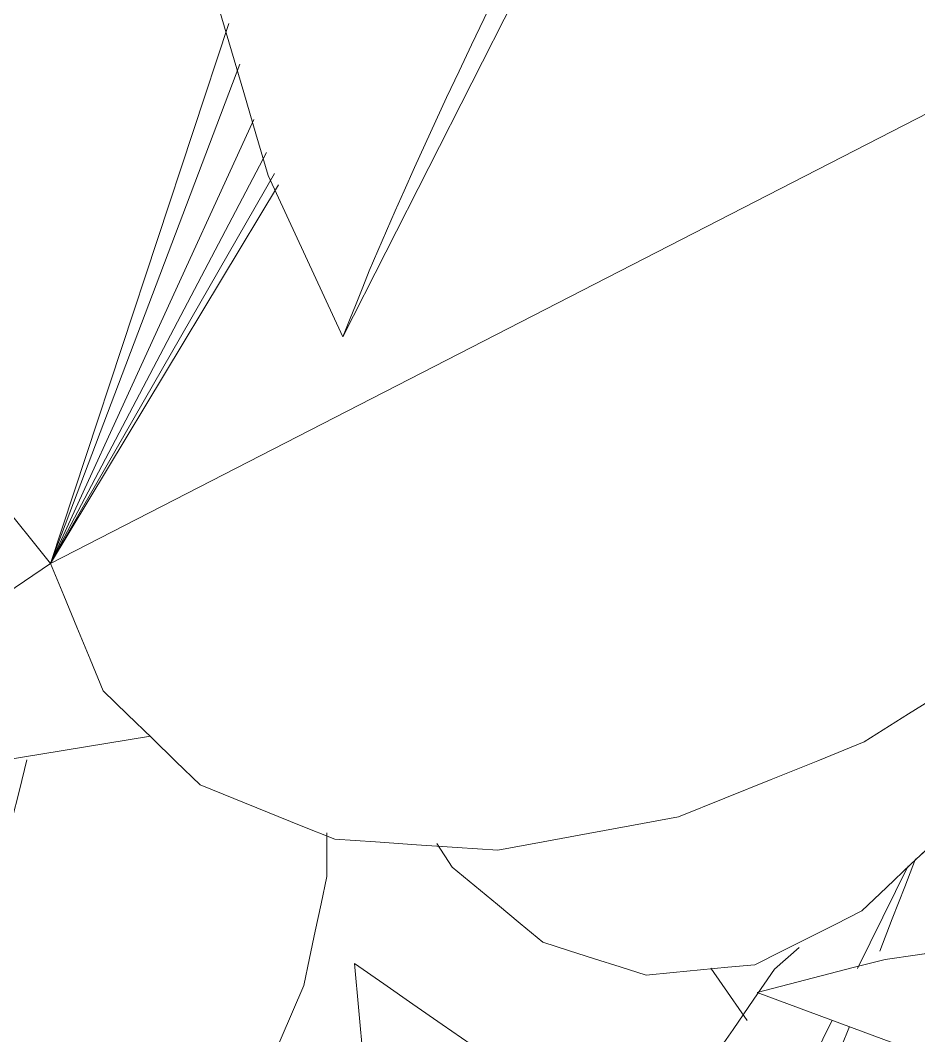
# Model space of a CAD drawing. Header units: metres. Extents: x -18.34 to -13.25, y -25.49 to -16.26.
# Drawn here: x -17.93195 to -17.90612, y -21.22739 to -21.19822 of the extents above; entities that cross this region are included whole.
import ezdxf

# ---------------------------------------------------------------- set-up
doc = ezdxf.new("R2010")
doc.units = ezdxf.units.M
doc.layers.add('Importações nas famílias', color=7, linetype='Continuous', lineweight=5)
doc.layers.add('Vegetação', color=7, linetype='Continuous', lineweight=5)

# ---------------------------------------------------------------- blocks, each defined once
blk = doc.blocks.new('Planta_pergolado_12200 - plantas pergolado_skp_Component_17-V2514-Pavimento 02 - Executivo')
at = {"layer": 'Importações nas famílias', "color": 9}
blk.add_line((0.162039, 0.051789), (0.161445, 0.051144), dxfattribs=at)
at = {"layer": 'Importações nas famílias', "color": 9, "flags": 128}
blk.add_lwpolyline([(0.16391, 0.055252), (0.163443, 0.054386), (0.162975, 0.05352), (0.162507, 0.052655), (0.162039, 0.051789)], dxfattribs=at)
blk = doc.blocks.new('Planta_pergolado_12200 - plantas pergolado_skp_Component_16-V2515-Pavimento 02 - Executivo')
blk.add_blockref('Planta_pergolado_12200 - plantas pergolado_skp_Component_17-V2514-Pavimento 02 - Executivo', (0, 0))
blk = doc.blocks.new('Planta_pergolado_12200 - plantas pergolado_skp_Component_12-V2518-Pavimento 02 - Executivo')
at = {"layer": 'Importações nas famílias', "color": 9}
for p, q in [((0.160352, 0.052987), (0.163234, 0.060906)), ((0.15877, 0.048638), (0.159823, 0.051534))]:
    blk.add_line(p, q, dxfattribs=at)
at = {"layer": 'Importações nas famílias', "color": 9, "flags": 128}
for points in [[(0.159867, 0.053109), (0.160029, 0.053684), (0.16028, 0.054577)], [(0.158594, 0.048433), (0.158799, 0.049207), (0.159037, 0.050105), (0.159276, 0.051004)]]:
    blk.add_lwpolyline(points, dxfattribs=at)
blk = doc.blocks.new('Planta_pergolado_12200 - plantas pergolado_skp_Component_16-V2521-Pavimento 02 - Executivo')
blk.add_blockref('Planta_pergolado_12200 - plantas pergolado_skp_Component_12-V2518-Pavimento 02 - Executivo', (0, 0))
blk = doc.blocks.new('Planta_pergolado_12200 - plantas pergolado_skp_Component_12-V68-Pavimento 02 - Executivo')
at = {"layer": 'Importações nas famílias', "color": 9}
for p, q in [((0.177483, 0.060066), (0.176973, 0.059395)), ((0.174285, 0.050616), (0.174364, 0.049881))]:
    blk.add_line(p, q, dxfattribs=at)
at = {"layer": 'Importações nas famílias', "color": 9, "flags": 128}
for points in [[(0.176973, 0.059395), (0.176601, 0.058682), (0.176229, 0.05797), (0.175857, 0.057257), (0.175486, 0.056545)], [(0.175486, 0.056545), (0.17526, 0.055808), (0.175034, 0.05507), (0.174808, 0.054333), (0.174582, 0.053595)], [(0.174582, 0.053595), (0.174508, 0.05285), (0.174434, 0.052105), (0.17436, 0.051361), (0.174285, 0.050616)]]:
    blk.add_lwpolyline(points, dxfattribs=at)
blk = doc.blocks.new('Planta_pergolado_12200 - plantas pergolado_skp_Component_16-V2524-Pavimento 02 - Executivo')
blk.add_blockref('Planta_pergolado_12200 - plantas pergolado_skp_Component_12-V68-Pavimento 02 - Executivo', (0, 0))
blk = doc.blocks.new('Planta_pergolado_12200 - plantas pergolado_skp_Component_12-V2525-Pavimento 02 - Executivo')
at = {"layer": 'Importações nas famílias', "color": 9}
for p, q in [((0.177483, 0.060066), (0.176973, 0.059395)), ((0.183855, 0.048609), (0.186098, 0.059687))]:
    blk.add_line(p, q, dxfattribs=at)
at = {"layer": 'Importações nas famílias', "color": 9, "flags": 128}
for points in [[(0.184127, 0.05767), (0.184271, 0.058324), (0.184414, 0.058978), (0.184558, 0.059633)], [(0.176973, 0.059395), (0.176601, 0.058682), (0.176229, 0.05797), (0.175857, 0.057257), (0.175486, 0.056545)], [(0.183589, 0.054789), (0.183723, 0.055509), (0.183858, 0.05623), (0.183993, 0.05695), (0.184127, 0.05767)], [(0.175486, 0.056545), (0.17526, 0.055808), (0.175034, 0.05507), (0.174808, 0.054333), (0.174582, 0.053595)], [(0.183093, 0.051678), (0.183217, 0.052456), (0.183341, 0.053234), (0.183465, 0.054011), (0.183589, 0.054789)], [(0.174582, 0.053595), (0.174508, 0.05285), (0.174434, 0.052105), (0.17436, 0.051361), (0.174285, 0.050616)], [(0.182645, 0.04837), (0.182757, 0.049197), (0.182869, 0.050024), (0.182981, 0.050851), (0.183093, 0.051678)], [(0.174285, 0.050616), (0.174364, 0.049881), (0.17441, 0.04945)]]:
    blk.add_lwpolyline(points, dxfattribs=at)
blk = doc.blocks.new('Planta_pergolado_12200 - plantas pergolado_skp_Component_16-V2527-Pavimento 02 - Executivo')
blk.add_blockref('Planta_pergolado_12200 - plantas pergolado_skp_Component_12-V2525-Pavimento 02 - Executivo', (0, 0))
blk = doc.blocks.new('Planta_pergolado_12200 - plantas pergolado_skp_Component_12-V81-Pavimento 02 - Executivo')
at = {"layer": 'Importações nas famílias', "color": 9, "flags": 128}
blk.add_lwpolyline([(0.121907, 0.05349), (0.121863, 0.052867), (0.121811, 0.052134)], dxfattribs=at)
blk = doc.blocks.new('Planta_pergolado_12200 - plantas pergolado_skp_Component_16-V474-Pavimento 02 - Executivo')
blk.add_blockref('Planta_pergolado_12200 - plantas pergolado_skp_Component_12-V81-Pavimento 02 - Executivo', (0, 0))
blk = doc.blocks.new('Planta_pergolado_12200 - plantas pergolado_skp_-V2541-Pavimento 02 - Executivo')
blk.add_blockref('Planta_pergolado_12200 - plantas pergolado_skp_Component_16-V474-Pavimento 02 - Executivo', (0, 0))
blk = doc.blocks.new('Planta_pergolado_12200 - plantas pergolado_skp_-V2542-Pavimento 02 - Executivo')
at = {"xscale": 1.254472261797389, "yscale": 1.254472261797389, "zscale": 1.254472261797389, "rotation": 44.99999999999149}
blk.add_blockref('Planta_pergolado_12200 - plantas pergolado_skp_-V2541-Pavimento 02 - Executivo', (0.101937, -0.102346), dxfattribs=at)
for name in ['Planta_pergolado_12200 - plantas pergolado_skp_Component_16-V2527-Pavimento 02 - Executivo', 'Planta_pergolado_12200 - plantas pergolado_skp_Component_16-V2521-Pavimento 02 - Executivo', 'Planta_pergolado_12200 - plantas pergolado_skp_Component_16-V2524-Pavimento 02 - Executivo', 'Planta_pergolado_12200 - plantas pergolado_skp_Component_16-V2515-Pavimento 02 - Executivo']:
    blk.add_blockref(name, (0, 0))
blk = doc.blocks.new('Planta_pergolado_12200 - plantas pergolado_skp_-V2576-Pavimento 02 - Executivo')
at = {"rotation": 89.9999999999999}
blk.add_blockref('Planta_pergolado_12200 - plantas pergolado_skp_-V2542-Pavimento 02 - Executivo', (0.274037, 0.01573), dxfattribs=at)
blk = doc.blocks.new('Planta_pergolado_12200 - plantas pergolado_skp_Component_12-V2633-Pavimento 02 - Executivo')
at = {"layer": 'Importações nas famílias', "color": 9}
for p, q in [((0.163218, 0.071655), (0.162333, 0.071583)), ((0.177038, 0.068928), (0.156283, 0.06371)), ((0.152819, 0.06284), (0.1482, 0.061678))]:
    blk.add_line(p, q, dxfattribs=at)
at = {"layer": 'Importações nas famílias', "color": 9, "flags": 128}
for points in [[(0.166764, 0.071553), (0.165877, 0.071578), (0.164991, 0.071604), (0.164105, 0.07163), (0.163218, 0.071655)], [(0.170274, 0.07106), (0.169397, 0.071183), (0.168519, 0.071306), (0.167641, 0.07143), (0.166764, 0.071553)], [(0.173712, 0.070182), (0.172852, 0.070401), (0.171993, 0.070621), (0.171134, 0.07084), (0.170274, 0.07106)], [(0.157059, 0.070858), (0.157056, 0.070857), (0.156182, 0.070688)], [(0.156182, 0.070688), (0.155329, 0.070423), (0.154476, 0.070159), (0.153623, 0.069894), (0.152994, 0.069699)], [(0.177038, 0.068928), (0.176206, 0.069241), (0.175375, 0.069555), (0.174543, 0.069868), (0.173712, 0.070182)]]:
    blk.add_lwpolyline(points, dxfattribs=at)
blk = doc.blocks.new('Planta_pergolado_12200 - plantas pergolado_skp_Component_16-V2637-Pavimento 02 - Executivo')
blk.add_blockref('Planta_pergolado_12200 - plantas pergolado_skp_Component_12-V2633-Pavimento 02 - Executivo', (0, 0))
blk = doc.blocks.new('Planta_pergolado_12200 - plantas pergolado_skp_Component_12-V250-Pavimento 02 - Executivo')
at = {"layer": 'Importações nas famílias', "color": 9}
blk.add_line((0.186334, 0.060857), (0.187887, 0.068529), dxfattribs=at)
at = {"layer": 'Importações nas famílias', "color": 9, "flags": 128}
blk.add_lwpolyline([(0.187887, 0.068529), (0.187049, 0.068072), (0.18621, 0.067614), (0.185371, 0.067157), (0.184533, 0.0667)], dxfattribs=at)
blk = doc.blocks.new('Planta_pergolado_12200 - plantas pergolado_skp_Component_17-V251-Pavimento 02 - Executivo')
at = {"layer": 'Importações nas famílias', "color": 9}
blk.add_line((0.186034, 0.07198), (0.185554, 0.071388), dxfattribs=at)
at = {"layer": 'Importações nas famílias', "color": 9, "flags": 128}
for points in [[(0.174469, 0.07141), (0.173881, 0.072104), (0.173294, 0.072798), (0.172707, 0.073492), (0.172119, 0.074186)], [(0.177176, 0.069662), (0.176499, 0.070099), (0.175822, 0.070536), (0.175145, 0.070973), (0.174469, 0.07141)], [(0.185554, 0.071388), (0.184894, 0.070953), (0.184234, 0.070519), (0.183574, 0.070085), (0.182914, 0.06965)], [(0.180056, 0.069062), (0.179336, 0.069212), (0.178616, 0.069362), (0.177896, 0.069512), (0.177176, 0.069662)], [(0.182914, 0.06965), (0.182199, 0.069503), (0.181485, 0.069356), (0.180771, 0.069209), (0.180056, 0.069062)]]:
    blk.add_lwpolyline(points, dxfattribs=at)
blk = doc.blocks.new('Planta_pergolado_12200 - plantas pergolado_skp_Component_16-V2657-Pavimento 02 - Executivo')
for name in ['Planta_pergolado_12200 - plantas pergolado_skp_Component_17-V251-Pavimento 02 - Executivo', 'Planta_pergolado_12200 - plantas pergolado_skp_Component_12-V250-Pavimento 02 - Executivo']:
    blk.add_blockref(name, (0, 0))
blk = doc.blocks.new('Planta_pergolado_12200 - plantas pergolado_skp_Component_12-V2658-Pavimento 02 - Executivo')
at = {"layer": 'Importações nas famílias', "color": 9, "flags": 128}
blk.add_lwpolyline([(0.18621, 0.067614), (0.185371, 0.067157), (0.184533, 0.0667)], dxfattribs=at)
blk = doc.blocks.new('Planta_pergolado_12200 - plantas pergolado_skp_Component_17-V2659-Pavimento 02 - Executivo')
at = {"layer": 'Importações nas famílias', "color": 9}
blk.add_line((0.186034, 0.07198), (0.185554, 0.071388), dxfattribs=at)
at = {"layer": 'Importações nas famílias', "color": 9, "flags": 128}
for points in [[(0.174469, 0.07141), (0.173881, 0.072104), (0.173294, 0.072798)], [(0.177176, 0.069662), (0.176499, 0.070099), (0.175822, 0.070536), (0.175145, 0.070973), (0.174469, 0.07141)], [(0.185554, 0.071388), (0.184894, 0.070953), (0.184234, 0.070519), (0.183574, 0.070085), (0.182914, 0.06965)], [(0.180056, 0.069062), (0.179336, 0.069212), (0.178616, 0.069362), (0.177896, 0.069512), (0.177176, 0.069662)], [(0.182914, 0.06965), (0.182199, 0.069503), (0.181485, 0.069356), (0.180771, 0.069209), (0.180056, 0.069062)]]:
    blk.add_lwpolyline(points, dxfattribs=at)
blk = doc.blocks.new('Planta_pergolado_12200 - plantas pergolado_skp_Component_16-V2660-Pavimento 02 - Executivo')
for name in ['Planta_pergolado_12200 - plantas pergolado_skp_Component_17-V2659-Pavimento 02 - Executivo', 'Planta_pergolado_12200 - plantas pergolado_skp_Component_12-V2658-Pavimento 02 - Executivo']:
    blk.add_blockref(name, (0, 0))
blk = doc.blocks.new('Planta_pergolado_12200 - plantas pergolado_skp_Component_17-V2681-Pavimento 02 - Executivo')
at = {"layer": 'Importações nas famílias', "color": 9}
for p, q in [((0.150142, 0.074364), (0.155529, 0.048161)), ((0.162156, 0.058398), (0.155529, 0.048161)), ((0.161332, 0.058036), (0.155529, 0.048161)), ((0.160216, 0.057525), (0.155529, 0.048161)), ((0.159497, 0.057291), (0.155529, 0.048161)), ((0.155529, 0.048161), (0.159038, 0.05714)), ((0.155529, 0.048161), (0.158792, 0.05706)), ((0.177606, 0.048161), (0.155529, 0.048161))]:
    blk.add_line(p, q, dxfattribs=at)
at = {"layer": 'Importações nas famílias', "color": 9, "flags": 128}
for points in [[(0.141619, 0.059363), (0.141488, 0.060483), (0.141356, 0.061603), (0.141225, 0.062722), (0.141094, 0.063842)], [(0.14286, 0.055252), (0.142549, 0.05628), (0.142239, 0.057308), (0.141929, 0.058336), (0.141619, 0.059363)], [(0.144731, 0.051789), (0.144263, 0.052655), (0.143795, 0.05352), (0.143327, 0.054386), (0.14286, 0.055252)], [(0.147106, 0.049209), (0.146512, 0.049854), (0.145919, 0.050499), (0.145325, 0.051144), (0.144731, 0.051789)], [(0.149822, 0.047688), (0.149143, 0.048068), (0.148464, 0.048449), (0.147785, 0.048829), (0.147106, 0.049209)], [(0.155529, 0.048161), (0.15482, 0.047953), (0.154112, 0.047746), (0.153404, 0.047538), (0.152695, 0.047331)], [(0.155905, 0.043645), (0.155811, 0.044774), (0.155717, 0.045903), (0.155623, 0.047032), (0.155529, 0.048161)], [(0.152695, 0.047331), (0.151977, 0.04742), (0.151259, 0.04751), (0.150541, 0.047599), (0.149822, 0.047688)]]:
    blk.add_lwpolyline(points, dxfattribs=at)
blk = doc.blocks.new('Planta_pergolado_12200 - plantas pergolado_skp_Component_16-V2682-Pavimento 02 - Executivo')
blk.add_blockref('Planta_pergolado_12200 - plantas pergolado_skp_Component_17-V2681-Pavimento 02 - Executivo', (0, 0))
blk = doc.blocks.new('Planta_pergolado_12200 - plantas pergolado_skp_-V2694-Pavimento 02 - Executivo')
blk.add_blockref('Planta_pergolado_12200 - plantas pergolado_skp_Component_16-V2682-Pavimento 02 - Executivo', (0, 0))
blk = doc.blocks.new('Planta_pergolado_12200 - plantas pergolado_skp_-V2695-Pavimento 02 - Executivo')
at = {"xscale": 1.254472261797389, "yscale": 1.254472261797389, "zscale": 1.254472261797389, "rotation": 44.99999999999149}
blk.add_blockref('Planta_pergolado_12200 - plantas pergolado_skp_-V2694-Pavimento 02 - Executivo', (0.101937, -0.102346), dxfattribs=at)
for name in ['Planta_pergolado_12200 - plantas pergolado_skp_Component_16-V2657-Pavimento 02 - Executivo', 'Planta_pergolado_12200 - plantas pergolado_skp_Component_16-V2660-Pavimento 02 - Executivo', 'Planta_pergolado_12200 - plantas pergolado_skp_Component_16-V2637-Pavimento 02 - Executivo']:
    blk.add_blockref(name, (0, 0))
blk = doc.blocks.new('Planta_pergolado_12200 - plantas pergolado_skp_Component_12-V2788-Pavimento 02 - Executivo')
at = {"layer": 'Importações nas famílias', "color": 9}
blk.add_line((0.173712, 0.070182), (0.172852, 0.070401), dxfattribs=at)
at = {"layer": 'Importações nas famílias', "color": 9, "flags": 128}
for points in [[(0.170274, 0.07106), (0.169397, 0.071183), (0.168519, 0.071306), (0.167641, 0.07143), (0.167092, 0.071507)], [(0.172738, 0.07043), (0.171993, 0.070621), (0.171134, 0.07084), (0.170274, 0.07106)], [(0.175375, 0.069555), (0.174543, 0.069868), (0.173712, 0.070182)]]:
    blk.add_lwpolyline(points, dxfattribs=at)
blk = doc.blocks.new('Planta_pergolado_12200 - plantas pergolado_skp_Component_16-V2790-Pavimento 02 - Executivo')
blk.add_blockref('Planta_pergolado_12200 - plantas pergolado_skp_Component_12-V2788-Pavimento 02 - Executivo', (0, 0))
blk = doc.blocks.new('Planta_pergolado_12200 - plantas pergolado_skp_Component_17-V2799-Pavimento 02 - Executivo')
at = {"layer": 'Importações nas famílias', "color": 9}
for p, q in [((0.170288, 0.077802), (0.169991, 0.078854)), ((0.186034, 0.07198), (0.185554, 0.071388))]:
    blk.add_line(p, q, dxfattribs=at)
at = {"layer": 'Importações nas famílias', "color": 9, "flags": 128}
for points in [[(0.160805, 0.079595), (0.160115, 0.079976), (0.159426, 0.080357)], [(0.161924, 0.079454), (0.161528, 0.079504), (0.160805, 0.079595)], [(0.172119, 0.074186), (0.171662, 0.07509), (0.171204, 0.075994), (0.170746, 0.076898), (0.170288, 0.077802)], [(0.173029, 0.073111), (0.172707, 0.073492), (0.172119, 0.074186)], [(0.174469, 0.07141), (0.173881, 0.072104), (0.173294, 0.072798)], [(0.177176, 0.069662), (0.176499, 0.070099), (0.175822, 0.070536), (0.175145, 0.070973), (0.174469, 0.07141)], [(0.185554, 0.071388), (0.184894, 0.070953), (0.184234, 0.070519), (0.183574, 0.070085), (0.182914, 0.06965)], [(0.180056, 0.069062), (0.179336, 0.069212), (0.178616, 0.069362), (0.177896, 0.069512), (0.177176, 0.069662)], [(0.182914, 0.06965), (0.182199, 0.069503), (0.181485, 0.069356), (0.180771, 0.069209), (0.180056, 0.069062)]]:
    blk.add_lwpolyline(points, dxfattribs=at)
blk = doc.blocks.new('Planta_pergolado_12200 - plantas pergolado_skp_Component_16-V2800-Pavimento 02 - Executivo')
for name in ['Planta_pergolado_12200 - plantas pergolado_skp_Component_17-V2799-Pavimento 02 - Executivo', 'Planta_pergolado_12200 - plantas pergolado_skp_Component_12-V2658-Pavimento 02 - Executivo']:
    blk.add_blockref(name, (0, 0))
blk = doc.blocks.new('Planta_pergolado_12200 - plantas pergolado_skp_Component_12-V2801-Pavimento 02 - Executivo')
at = {"layer": 'Importações nas famílias', "color": 9}
for p, q in [((0.179646, 0.062692), (0.179011, 0.062078)), ((0.177483, 0.060066), (0.176973, 0.059395)), ((0.175292, 0.045551), (0.175522, 0.044844)), ((0.177028, 0.042187), (0.177475, 0.041659))]:
    blk.add_line(p, q, dxfattribs=at)
at = {"layer": 'Importações nas famílias', "color": 9, "flags": 128}
for points in [[(0.18621, 0.067614), (0.185371, 0.067157), (0.184533, 0.0667)], [(0.184533, 0.0667), (0.183787, 0.066158), (0.183042, 0.065616), (0.182296, 0.065074), (0.181551, 0.064532)], [(0.181551, 0.064532), (0.180916, 0.063919), (0.180281, 0.063305)], [(0.179011, 0.062078), (0.178502, 0.061407), (0.177992, 0.060737)], [(0.176973, 0.059395), (0.176601, 0.058682), (0.176229, 0.05797), (0.175857, 0.057257), (0.175486, 0.056545)], [(0.175486, 0.056545), (0.17526, 0.055808), (0.175034, 0.05507), (0.174808, 0.054333), (0.174582, 0.053595)], [(0.174582, 0.053595), (0.174508, 0.05285), (0.174434, 0.052105), (0.17436, 0.051361), (0.174285, 0.050616)], [(0.174285, 0.050616), (0.174364, 0.049881), (0.174443, 0.049145), (0.174522, 0.04841), (0.174601, 0.047675)], [(0.174601, 0.047675), (0.174831, 0.046967), (0.175062, 0.046259)], [(0.175522, 0.044844), (0.175899, 0.044179), (0.176275, 0.043515), (0.176651, 0.042851), (0.177028, 0.042187)]]:
    blk.add_lwpolyline(points, dxfattribs=at)
blk = doc.blocks.new('Planta_pergolado_12200 - plantas pergolado_skp_Component_16-V2802-Pavimento 02 - Executivo')
for name in ['Planta_pergolado_12200 - plantas pergolado_skp_Component_17-V2799-Pavimento 02 - Executivo', 'Planta_pergolado_12200 - plantas pergolado_skp_Component_12-V2801-Pavimento 02 - Executivo']:
    blk.add_blockref(name, (0, 0))
blk = doc.blocks.new('Planta_pergolado_12200 - plantas pergolado_skp_Component_17-V2811-Pavimento 02 - Executivo')
at = {"layer": 'Importações nas famílias', "color": 9, "flags": 128}
for points in [[(0.147106, 0.049209), (0.146512, 0.049854), (0.145919, 0.050499), (0.145472, 0.050984)], [(0.149822, 0.047688), (0.149143, 0.048068), (0.148464, 0.048449), (0.147785, 0.048829), (0.147106, 0.049209)], [(0.151259, 0.04751), (0.150541, 0.047599), (0.149822, 0.047688)]]:
    blk.add_lwpolyline(points, dxfattribs=at)
blk = doc.blocks.new('Planta_pergolado_12200 - plantas pergolado_skp_Component_16-V2812-Pavimento 02 - Executivo')
blk.add_blockref('Planta_pergolado_12200 - plantas pergolado_skp_Component_17-V2811-Pavimento 02 - Executivo', (0, 0))
blk = doc.blocks.new('Planta_pergolado_12200 - plantas pergolado_skp_-V2815-Pavimento 02 - Executivo')
blk.add_blockref('Planta_pergolado_12200 - plantas pergolado_skp_Component_16-V2812-Pavimento 02 - Executivo', (0, 0))
blk = doc.blocks.new('Planta_pergolado_12200 - plantas pergolado_skp_-V2816-Pavimento 02 - Executivo')
at = {"xscale": 1.254472261797389, "yscale": 1.254472261797389, "zscale": 1.254472261797389, "rotation": 44.99999999999149}
blk.add_blockref('Planta_pergolado_12200 - plantas pergolado_skp_-V2815-Pavimento 02 - Executivo', (0.101937, -0.102346), dxfattribs=at)
for name in ['Planta_pergolado_12200 - plantas pergolado_skp_Component_16-V2790-Pavimento 02 - Executivo', 'Planta_pergolado_12200 - plantas pergolado_skp_Component_16-V2800-Pavimento 02 - Executivo', 'Planta_pergolado_12200 - plantas pergolado_skp_Component_16-V2802-Pavimento 02 - Executivo']:
    blk.add_blockref(name, (0, 0))
blk = doc.blocks.new('Planta_pergolado_12200 - plantas pergolado_skp_-V2846-Pavimento 02 - Executivo')
at = {"rotation": 89.9999999999999}
for name in ['Planta_pergolado_12200 - plantas pergolado_skp_-V2695-Pavimento 02 - Executivo', 'Planta_pergolado_12200 - plantas pergolado_skp_-V2816-Pavimento 02 - Executivo']:
    blk.add_blockref(name, (0.52797, 0.01573), dxfattribs=at)
blk = doc.blocks.new('Planta_pergolado_12200 - plantas pergolado_skp_Component_12-V539-Pavimento 02 - Executivo')
at = {"layer": 'Importações nas famílias', "color": 9}
blk.add_line((-0.342674, 0.109222), (-0.321355, 0.067248), dxfattribs=at)
at = {"layer": 'Importações nas famílias', "color": 9, "flags": 128}
for points in [[(-0.344821, 0.104587), (-0.344284, 0.105746), (-0.343748, 0.106904), (-0.343211, 0.108063), (-0.342674, 0.109222)], [(-0.342674, 0.109222), (-0.342484, 0.108747), (-0.342295, 0.108273), (-0.342106, 0.107798), (-0.341916, 0.107323)], [(-0.341916, 0.107323), (-0.341667, 0.106748), (-0.341418, 0.106172), (-0.341169, 0.105597), (-0.340919, 0.105022)], [(-0.340919, 0.105022), (-0.340613, 0.104352), (-0.340307, 0.103682), (-0.340001, 0.103012), (-0.339695, 0.102343)], [(-0.346232, 0.09981), (-0.345879, 0.101004), (-0.345526, 0.102198), (-0.345174, 0.103392), (-0.344821, 0.104587)], [(-0.339695, 0.102343), (-0.339335, 0.101586), (-0.338975, 0.100829), (-0.338616, 0.100073), (-0.338256, 0.099316)]]:
    blk.add_lwpolyline(points, dxfattribs=at)
blk = doc.blocks.new('Planta_pergolado_12200 - plantas pergolado_skp_Component_16-V2890-Pavimento 02 - Executivo')
at = {"extrusion": (0, 0, -1), "zscale": -1, "rotation": 180}
blk.add_blockref('Planta_pergolado_12200 - plantas pergolado_skp_Component_12-V539-Pavimento 02 - Executivo', (0, 0), dxfattribs=at)
blk = doc.blocks.new('Planta_pergolado_12200 - plantas pergolado_skp_-V2891-Pavimento 02 - Executivo')
blk.add_blockref('Planta_pergolado_12200 - plantas pergolado_skp_Component_16-V2890-Pavimento 02 - Executivo', (0, 0))
blk = doc.blocks.new('Planta_pergolado_12200 - plantas pergolado_skp_-V2892-Pavimento 02 - Executivo')
blk.add_blockref('Planta_pergolado_12200 - plantas pergolado_skp_-V2891-Pavimento 02 - Executivo', (0, 0))
blk = doc.blocks.new('Planta_pergolado_12200 - plantas pergolado_skp_Component_12-V621-Pavimento 02 - Executivo')
at = {"layer": 'Importações nas famílias', "color": 9}
blk.add_line((-0.363121, 0.123145), (-0.348207, 0.120693), dxfattribs=at)
at = {"layer": 'Importações nas famílias', "color": 9, "flags": 128}
blk.add_lwpolyline([(-0.363121, 0.123145), (-0.362957, 0.122485), (-0.362794, 0.121825)], dxfattribs=at)
blk = doc.blocks.new('Planta_pergolado_12200 - plantas pergolado_skp_Component_16-V2937-Pavimento 02 - Executivo')
at = {"extrusion": (0, 0, -1), "zscale": -1, "rotation": 180}
blk.add_blockref('Planta_pergolado_12200 - plantas pergolado_skp_Component_12-V621-Pavimento 02 - Executivo', (0, 0), dxfattribs=at)
blk = doc.blocks.new('Planta_pergolado_12200 - plantas pergolado_skp_-V2954-Pavimento 02 - Executivo')
blk.add_blockref('Planta_pergolado_12200 - plantas pergolado_skp_Component_16-V2937-Pavimento 02 - Executivo', (0, 0))
blk = doc.blocks.new('Planta_pergolado_12200 - plantas pergolado_skp_-V2955-Pavimento 02 - Executivo')
blk.add_blockref('Planta_pergolado_12200 - plantas pergolado_skp_-V2954-Pavimento 02 - Executivo', (0, 0))
blk = doc.blocks.new('Planta_pergolado_12200 - plantas pergolado_skp_-V3129-Pavimento 02 - Executivo')
for name in ['Planta_pergolado_12200 - plantas pergolado_skp_-V2892-Pavimento 02 - Executivo', 'Planta_pergolado_12200 - plantas pergolado_skp_-V2955-Pavimento 02 - Executivo']:
    blk.add_blockref(name, (0, 0))
blk = doc.blocks.new('Planta_pergolado_12200 - Planta_pergolado_12200-3075656-Pavimento 02 - Executivo')
blk.add_blockref('Planta_pergolado_12200 - plantas pergolado_skp_-V3129-Pavimento 02 - Executivo', (0, 0))
at = {"xscale": 1.068436298615139, "yscale": 1.068436298615139, "zscale": 1.068436298615139, "rotation": 83.79999999999607}
blk.add_blockref('Planta_pergolado_12200 - plantas pergolado_skp_-V2576-Pavimento 02 - Executivo', (-0.167087, -0.38397), dxfattribs=at)
at = {"extrusion": (0, 0, -1), "xscale": 1.068436298615139, "yscale": 1.068436298615139, "zscale": 1.068436298615139, "rotation": 276.200000000004}
blk.add_blockref('Planta_pergolado_12200 - plantas pergolado_skp_-V2846-Pavimento 02 - Executivo', (0.073046, 0.337289), dxfattribs=at)

msp = doc.modelspace()

# ---------------------------------------------------------------- block references
at = {"layer": 'Vegetação', "color": 9}
msp.add_blockref('Planta_pergolado_12200 - Planta_pergolado_12200-3075656-Pavimento 02 - Executivo', (-17.58, -21.09809), dxfattribs=at)

doc.saveas('drawing.dxf')
